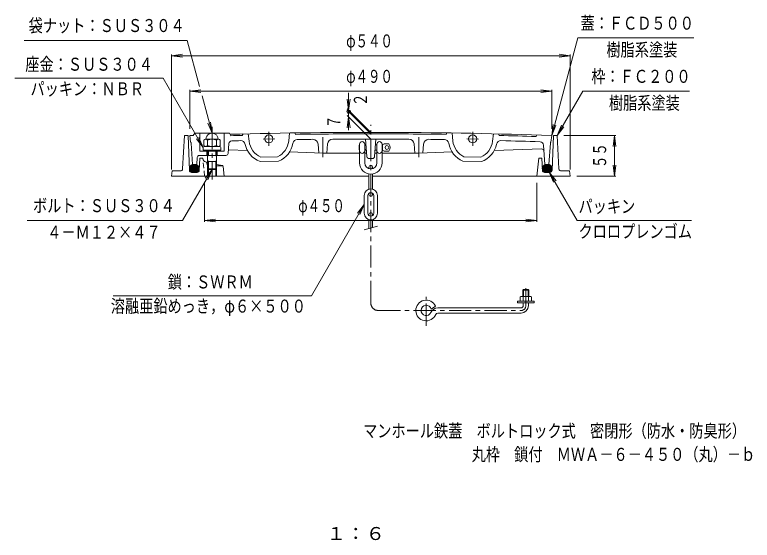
# Model space of a CAD drawing. Units: millimetres, scale not verified. Extents: x -589 to 461, y -801 to 845.
# Drawn here: x -546 to 453, y -801 to -89 of the extents above; entities that cross this region are included whole.
import ezdxf
from ezdxf.enums import TextEntityAlignment as Align

# ---------------------------------------------------------------- set-up
doc = ezdxf.new("R2010")
doc.units = ezdxf.units.MM
doc.header["$LTSCALE"] = 6
doc.header["$PDMODE"] = 32
doc.header["$PDSIZE"] = 4.8
doc.linetypes.add('CHAIN1', pattern=[8, 5, -1, 1, -1])
doc.linetypes.add('DASHED1', pattern=[1.8, 1.2, -0.6])
for name, color, linetype, lineweight in [('1-1_1-1ﾚｲﾔ', 2, 'Continuous', 9), ('1-2_1-2ﾚｲﾔ', 3, 'Continuous', 9), ('1-3_1-3ﾚｲﾔ', 4, 'Continuous', 9), ('1-4_1-4ﾚｲﾔ', 7, 'Continuous', 9), ('1-6_1-6ﾚｲﾔ', 6, 'Continuous', 9), ('1-E', 7, 'Continuous', 9)]:
    doc.layers.add(name, color=color, linetype=linetype, lineweight=lineweight)
doc.layers.add('F-4_F-4ﾚｲﾔ', color=2, linetype='Continuous')
doc.layers.add('F-5_F-5ﾚｲﾔ', color=6, linetype='Continuous')
doc.styles.add('ＭＳ ゴシック', font='')
doc.styles.get('ＭＳ ゴシック').set_extended_font_data('MS Gothic')

msp = doc.modelspace()

# ---------------------------------------------------------------- linework, layer by layer
at = {"layer": '1-1_1-1ﾚｲﾔ'}
for p, q in [((-318.825, -297.967), (-316.474, -252.811)), ((-311.473, -252.811), (-316.474, -252.811)), ((-309.588, -299.93), (-311.473, -252.811)), ((181.642, -299.93), (183.527, -252.811)), ((183.527, -252.811), (188.528, -252.811)), ((190.879, -297.967), (188.528, -252.811)), ((-296.327, -299.964), (-295.473, -283.31)), ((-291.473, -283.31), (-295.473, -283.31)), ((-291.38, -284.219), (-291.473, -283.311)), ((-284.973, -289.151), (-287.489, -288.593)), ((163.527, -283.31), (161.027, -307.811)), ((163.527, -283.31), (167.527, -283.31)), ((168.381, -299.964), (167.527, -283.31)), ((-309.68, -297.627), (-303.936, -291.884)), ((-309.234, -299.303), (-301.821, -291.89)), ((-308.904, -294.731), (-307.248, -293.074)), ((-308.38, -300.57), (-300.122, -292.313)), ((-307.24, -301.552), (-298.712, -293.024)), ((-305.843, -302.277), (-297.558, -293.992)), ((-304.165, -302.72), (-296.687, -295.241)), ((-302.091, -302.766), (-296.214, -296.89)), ((-298.947, -301.744), (-296.805, -299.602)), ((-286.065, -289.735), (-284.973, -293.811)), ((-284.974, -297.811), (-284.974, -307.811)), ((-283.973, -297.811), (-283.973, -307.811)), ((-273.973, -297.811), (-273.973, -307.811)), ((-265.025, -293.577), (-272.973, -291.814)), ((-265.321, -293.811), (-272.973, -293.811)), ((-272.973, -297.811), (-272.973, -307.811)), ((-263.858, -294.882), (-262.473, -307.811)), ((168.342, -298.241), (174.773, -291.81)), ((168.43, -296.032), (172.132, -292.33)), ((168.949, -299.755), (176.713, -291.991)), ((169.936, -300.89), (178.308, -292.518)), ((171.128, -301.819), (179.634, -293.313)), ((172.612, -302.456), (180.7, -294.368)), ((174.4, -302.789), (181.462, -295.728)), ((176.673, -302.638), (181.737, -297.574)), ((-332.973, -300.811), (-333.973, -307.811)), ((-66.474, -307.811), (-333.973, -307.811)), ((-332.973, -300.811), (-321.821, -300.811)), ((-299.323, -302.811), (-306.59, -302.811)), ((-61.473, -307.811), (206.027, -307.811)), ((171.377, -302.811), (178.645, -302.811)), ((205.027, -300.811), (193.875, -300.811)), ((205.027, -300.811), (206.027, -307.811))]:
    msp.add_line(p, q, dxfattribs=at)
at = {"layer": '1-1_1-1ﾚｲﾔ', "linetype": 'DASHED1'}
msp.add_line((-288.973, -307.811), (-291.473, -283.31), dxfattribs=at)
at = {"layer": '1-1_1-1ﾚｲﾔ'}
for centre, radius, start, end in [((-286.406, -283.711), 5, 185.82629, 257.48927), ((-287.514, -290.124), 1.5, 15.00046, 77.48996), ((-321.821, -297.811), 3, 270, 357.02007), ((-265.321, -295.311), 1.5, 6.1163, 90), ((-265.35, -295.041), 1.5, 6.1163, 77.49026), ((193.875, -297.811), 3, 182.97993, 270), ((-306.59, -299.811), 3, 182.29021, 270), ((-299.323, -299.811), 3, 270, 357.06404), ((171.377, -299.811), 3, 182.93596, 270), ((178.645, -299.811), 3, 270, 357.70979)]:
    msp.add_arc(centre, radius, start, end, dxfattribs=at)
for centre in [(-302.942, -297.31), (174.996, -297.31)]:
    msp.add_ellipse(centre, major_axis=(-6.751, 0), ratio=0.8147, dxfattribs=at)
at = {"layer": '1-2_1-2ﾚｲﾔ', "linetype": 'CHAIN1'}
for p, q in [((-278.973, -241.085), (-278.973, -312.528)), ((-201.973, -247.994), (-201.973, -266.553)), ((74.027, -247.994), (74.027, -266.553)), ((-209.82, -257.538), (-193.817, -257.223)), ((-128.973, -282.032), (-128.973, -255.254)), ((1.027, -282.032), (1.027, -255.254)), ((81.874, -257.538), (65.871, -257.223))]:
    msp.add_line(p, q, dxfattribs=at)
at = {"layer": '1-2_1-2ﾚｲﾔ'}
for p, q in [((-173.973, -249.386), (-175.124, -260.232)), ((-165.972, -251.267), (-166.973, -249.281)), ((38.026, -251.267), (39.027, -249.281)), ((46.027, -249.386), (47.178, -260.232)), ((-308.973, -252.811), (-307.973, -261.811)), ((-304.473, -252.655), (-302.473, -249.824)), ((-302.473, -249.824), (-285.447, -249.824)), ((-295.473, -249.824), (-295.473, -273.824)), ((-285.447, -249.824), (-272.499, -249.824)), ((-272.499, -249.824), (-255.473, -249.824)), ((-262.473, -249.824), (-262.473, -273.824)), ((-255.473, -249.824), (-253.586, -253.092)), ((-236.973, -250.661), (-237.972, -252.687)), ((-229.973, -250.49), (-228.787, -260.547)), ((-69.182, -281.248), (-70.973, -257.522)), ((-58.764, -281.248), (-56.973, -257.522)), ((102.027, -250.49), (100.841, -260.547)), ((109.027, -250.661), (110.026, -252.687)), ((160.027, -254.109), (161.027, -252.14)), ((181.027, -252.811), (180.027, -261.811)), ((-307.14, -263.056), (-305.223, -291.811)), ((-257.261, -277.053), (-256.247, -263.756)), ((-134.473, -276.337), (-135.444, -264.396)), ((-122.484, -264.155), (-123.473, -276.523)), ((-5.462, -264.155), (-4.473, -276.523)), ((6.527, -276.337), (7.498, -264.396)), ((170.13, -265.963), (171.777, -291.811)), ((-262.473, -273.824), (-295.473, -273.824)), ((-285.973, -273.824), (-285.973, -279.824)), ((-271.973, -273.824), (-271.973, -279.824)), ((-256.892, -272.21), (-231, -273.083)), ((-174.07, -275.002), (-128.973, -276.523)), ((-79.223, -276.523), (-128.973, -276.523)), ((-69.539, -276.523), (-72.223, -276.523)), ((-55.723, -276.523), (-58.407, -276.523)), ((1.027, -276.523), (-48.723, -276.523)), ((46.124, -275.002), (1.027, -276.523)), ((167.529, -270.909), (103.054, -273.083)), ((-299.138, -282.634), (-299.723, -291.811)), ((-284.973, -279.824), (-296.144, -279.824)), ((-260.253, -279.824), (-272.973, -279.824)), ((-213.969, -288.126), (-188.775, -287.629)), ((-212.834, -282.103), (-190.145, -281.655)), ((-61.755, -284.022), (-66.191, -284.022)), ((86.023, -288.126), (60.829, -287.629)), ((84.889, -282.103), (62.199, -281.655)), ((-305.223, -291.811), (-299.723, -291.811))]:
    msp.add_line(p, q, dxfattribs=at)
msp.add_lwpolyline([(179.194, -263.056), (177.277, -291.811), (171.777, -291.811)], dxfattribs=at)
for centre in [(-201.973, -257.384), (74.027, -257.384)]:
    msp.add_circle(centre, 5.5, dxfattribs=at)
for centre, radius, start, end in [((-63.973, -7248.522), 6999.999, 87.99423, 91.56151), ((-63.973, -7248.522), 6999.999, 91.9689, 92.00577), ((-63.973, -7248.522), 6997.999, 91.42476, 91.55264), ((-163.579, -264.233), 6, 90.81206, 169.88458), ((-63.973, -7248.522), 6997.999, 90, 90.83514), ((-63.973, -7248.522), 6991, 90.64359, 90.81706), ((-142.421, -264.964), 7, 4.64934, 90.64375), ((-115.506, -264.713), 7, 90.42247, 175.42827), ((-63.973, -7248.522), 6991, 90, 90.42278), ((-63.973, -7248.522), 6997.999, 89.16486, 90), ((-63.973, -7248.522), 6991, 89.57722, 90), ((-12.44, -264.713), 7, 4.57173, 89.57753), ((14.475, -264.964), 7, 89.35625, 175.35066), ((-63.973, -7248.522), 6991, 89.18294, 89.35641), ((35.633, -264.233), 6, 10.11542, 89.18794), ((-63.973, -7248.522), 6997.999, 88.1657, 88.57524), ((-308.637, -263.156), 1.5, 3.81351, 63.74118), ((-252.259, -264.06), 4, 91.26765, 175.63786), ((-63.973, -7248.522), 6991, 91.4446, 91.54419), ((-240.067, -265.743), 6, 12.37712, 91.44627), ((-201.973, -257.384), 33, 190.88335, 248.68399), ((-201.973, -257.384), 27, 186.72783, 246.27908), ((-201.973, -257.384), 27, 295.98012, 353.94402), ((-201.973, -257.384), 33, 293.57521, 349.88641), ((74.027, -257.384), 33, 190.11548, 246.42479), ((74.027, -257.384), 27, 186.05598, 244.01988), ((74.027, -257.384), 27, 293.72092, 353.27217), ((74.027, -257.384), 33, 291.31601, 347.62289), ((112.121, -265.743), 6, 88.55373, 167.62288), ((-63.973, -7248.522), 6991, 88.12059, 88.5554), ((165.14, -266.281), 5, 3.64668, 88.11989), ((180.691, -263.156), 1.5, 116.25882, 176.18649), ((-260.253, -276.824), 3, 270, 355.63814), ((167.63, -273.907), 3, 3.64668, 91.93192), ((-296.144, -282.824), 3, 90, 176.35318), ((-66.191, -281.022), 3, 184.31636, 270), ((-61.755, -281.022), 3, 270, 355.68369)]:
    msp.add_arc(centre, radius, start, end, dxfattribs=at)
at = {"layer": '1-3_1-3ﾚｲﾔ', "linetype": 'CHAIN1'}
for p, q in [((-63.973, -479.591), (-63.973, -238.381)), ((146.027, -483.091), (146.027, -459.546)), ((11.027, -510.222), (11.027, -470.935)), ((-53.973, -489.591), (139.527, -489.591))]:
    msp.add_line(p, q, dxfattribs=at)
at = {"layer": '1-3_1-3ﾚｲﾔ', "color": 2}
for p, q in [((-289.923, -259.139), (-289.923, -266.31)), ((-270.472, -257.724), (-287.472, -257.724)), ((-284.972, -259.138), (-284.972, -266.311)), ((-272.972, -259.138), (-272.972, -266.31)), ((-268.023, -259.139), (-268.023, -266.31))]:
    msp.add_line(p, q, dxfattribs=at)
at = {"layer": '1-3_1-3ﾚｲﾔ'}
for p, q in [((-290.973, -269.224), (-290.973, -272.524)), ((-268.473, -267.724), (-289.473, -267.724)), ((-266.973, -269.224), (-266.973, -272.524)), ((-79.723, -266.522), (-79.223, -266.022)), ((-79.723, -266.522), (-79.723, -271.522)), ((-79.723, -266.522), (-79.223, -266.522)), ((-79.223, -264.522), (-79.223, -289.772)), ((-72.223, -264.522), (-72.223, -289.772)), ((-72.223, -265.522), (-70.369, -265.522)), ((-72.223, -266.522), (-70.294, -266.522)), ((-57.577, -265.522), (-55.723, -265.522)), ((-55.723, -264.522), (-55.723, -289.772)), ((-48.723, -264.522), (-48.723, -289.772)), ((-48.723, -265.522), (-48.294, -265.522)), ((-48.294, -265.522), (-48.294, -272.522)), ((-44.723, -264.022), (-40.665, -264.022)), ((-290.973, -272.524), (-266.973, -272.524)), ((-284.974, -297.811), (-284.973, -273.824)), ((-283.973, -279.811), (-283.973, -273.824)), ((-273.973, -279.81), (-273.973, -273.824)), ((-272.973, -297.811), (-272.973, -273.824)), ((-79.723, -271.522), (-79.223, -272.022)), ((-79.723, -271.522), (-79.223, -271.522)), ((-72.223, -271.522), (-69.916, -271.522)), ((-72.223, -272.522), (-69.841, -272.522)), ((-58.105, -272.522), (-55.723, -272.522)), ((-48.723, -272.522), (-48.294, -272.522)), ((-44.723, -274.022), (-40.665, -274.022)), ((-272.973, -279.811), (-284.973, -279.811)), ((-283.973, -279.811), (-284.973, -280.811)), ((-283.973, -287.811), (-284.973, -286.811)), ((-272.973, -287.811), (-284.973, -287.811)), ((-283.973, -298.811), (-283.973, -287.811)), ((-273.973, -298.811), (-273.973, -287.811)), ((-273.972, -279.811), (-272.972, -280.811)), ((-273.972, -287.811), (-272.972, -286.811)), ((-273.973, -298.811), (-283.973, -298.811)), ((-273.973, -298.811), (-272.973, -297.811)), ((-66.473, -295.522), (-66.473, -297.634)), ((-61.473, -295.522), (-61.473, -297.634)), ((-66.473, -304.816), (-66.473, -325.377)), ((-61.473, -304.816), (-61.473, -325.377)), ((-72.973, -334.022), (-72.973, -358.022)), ((-67.973, -334.022), (-67.973, -358.022)), ((-66.473, -332.522), (-66.473, -330.9)), ((-61.473, -332.522), (-61.473, -330.9)), ((-59.973, -334.022), (-59.973, -358.022)), ((-54.973, -334.022), (-54.973, -358.022)), ((-66.473, -359.522), (-66.473, -361.145)), ((-61.473, -359.522), (-61.473, -361.145)), ((-66.473, -378.692), (-66.473, -366.668)), ((-61.473, -377.352), (-61.473, -366.668)), ((-72.973, -380.434), (-54.973, -375.611)), ((142.027, -462.091), (143.027, -461.091)), ((142.027, -462.091), (150.027, -462.091)), ((142.027, -462.091), (142.027, -470.591)), ((143.027, -461.091), (149.027, -461.091)), ((143.027, -461.091), (143.027, -470.591)), ((149.027, -461.091), (150.027, -462.091)), ((149.027, -461.091), (149.027, -470.591)), ((150.027, -462.091), (150.027, -470.591)), ((134.777, -479.091), (134.777, -477.091)), ((157.277, -479.091), (134.777, -479.091)), ((138.527, -471.312), (138.527, -477.091)), ((151.651, -470.591), (140.403, -470.591)), ((142.28, -471.312), (142.28, -477.091)), ((142.527, -483.091), (142.527, -479.091)), ((149.527, -483.091), (149.527, -479.091)), ((149.774, -471.312), (149.774, -477.091)), ((153.527, -471.312), (153.527, -477.091)), ((17.755, -487.659), (23.716, -483.675)), ((139.527, -486.091), (26.735, -486.091)), ((139.527, -493.091), (26.735, -493.091))]:
    msp.add_line(p, q, dxfattribs=at)
for points in [[(-272.973, -297.811), (-284.974, -297.811), (-283.973, -298.811)], [(157.277, -479.091), (157.277, -477.091), (134.777, -477.091)]]:
    msp.add_lwpolyline(points, dxfattribs=at)
for centre in [(-42.223, -269.022), (-63.973, -295.522), (-63.973, -332.522), (-63.973, -359.522)]:
    msp.add_circle(centre, 2.5, dxfattribs=at)
at = {"layer": '1-3_1-3ﾚｲﾔ', "color": 2}
for centre, radius, start, end in [((-287.447, -260.596), 2.873, 30.49951, 149.50049), ((-278.972, -271.157), 13.433, 63.46959, 116.53041), ((-270.497, -260.596), 2.873, 30.49951, 149.50049), ((-287.448, -264.852), 2.873, 210.49951, 329.50049), ((-278.973, -254.292), 13.433, 243.46959, 296.53041), ((-270.498, -264.852), 2.873, 210.49951, 329.50049)]:
    msp.add_arc(centre, radius, start, end, dxfattribs=at)
at = {"layer": '1-3_1-3ﾚｲﾔ'}
for centre, radius, start, end in [((-289.473, -269.224), 1.5, 90, 180), ((-268.473, -269.224), 1.5, 0, 90), ((-75.723, -264.522), 3.5, 0, 180), ((-52.223, -264.522), 3.5, 0, 180), ((-44.723, -269.022), 5, 90, 135.57204), ((-40.665, -266.022), 2, 34.84969, 90), ((-44.973, -269.022), 7.25, 325.15024, 34.84976), ((-75.723, -273.522), 3.5, 180, 0), ((-52.223, -273.522), 3.5, 180, 0), ((-44.723, -269.022), 5, 224.42796, 270), ((-40.665, -272.022), 2, 270, 325.15031), ((-63.973, -289.772), 15.25, 180, 0), ((-63.973, -289.772), 8.25, 180, 0), ((-63.973, -334.022), 9, 0, 180), ((-63.973, -334.022), 4, 0, 180), ((-63.973, -358.022), 9, 180, 0), ((-63.973, -358.022), 4, 180, 0), ((11.027, -489.591), 14, 24.99496, 337.52054), ((140.403, -473.391), 2.8, 47.92572, 132.07428), ((146.027, -480.68), 10.089, 68.19786, 111.80214), ((151.651, -473.391), 2.8, 47.92537, 132.07443), ((11.027, -489.591), 7, 16.01617, 337.52081), ((26.735, -496.091), 10, 90, 157.52046), ((139.527, -483.091), 3, 270, 0), ((139.527, -483.091), 10, 270, 0), ((26.735, -496.091), 3, 90, 157.51962)]:
    msp.add_arc(centre, radius, start, end, dxfattribs=at)
at = {"layer": '1-3_1-3ﾚｲﾔ', "linetype": 'CHAIN1'}
for centre, radius, start, end in [((-53.973, -479.591), 10, 180, 270), ((139.527, -483.091), 6.5, 270, 0)]:
    msp.add_arc(centre, radius, start, end, dxfattribs=at)
at = {"layer": '1-3_1-3ﾚｲﾔ', "color": 2}
msp.add_ellipse((-278.972, -257.724), major_axis=(8.25, 0), ratio=0.9696, start_param=6.2831853, end_param=9.424778, dxfattribs=at)
at = {"layer": '1-4_1-4ﾚｲﾔ'}
for p, q in [((-333.973, -144.811), (-319.101, -142.853)), ((-333.973, -298.811), (-333.973, -143.011)), ((-333.973, -144.811), (-319.101, -146.768)), ((-333.973, -144.811), (206.027, -144.811)), ((206.027, -144.811), (191.155, -142.853)), ((206.027, -144.811), (191.155, -146.768)), ((206.027, -298.811), (206.027, -143.011)), ((-308.974, -192.81), (-294.102, -190.853)), ((-308.974, -243.81), (-308.974, -191.01)), ((-308.974, -192.81), (181.027, -192.81)), ((-308.974, -192.81), (-294.102, -194.768)), ((-93.973, -245.612), (-93.973, -195.208)), ((181.027, -192.81), (166.155, -190.853)), ((181.027, -192.81), (166.155, -194.768)), ((181.027, -243.811), (181.027, -191.01)), ((-93.973, -218.522), (-95.931, -203.65)), ((-93.973, -218.522), (-92.015, -203.65)), ((-63.973, -248.522), (-95.931, -216.564)), ((-63.973, -250.523), (-95.931, -218.565)), ((-63.973, -257.522), (-95.931, -225.564)), ((-93.973, -227.522), (-95.931, -242.393)), ((-93.973, -227.522), (-92.015, -242.393)), ((197.527, -252.811), (267.827, -252.811)), ((266.027, -252.811), (264.069, -267.682)), ((266.027, -307.811), (266.027, -252.811)), ((266.027, -252.811), (267.985, -267.682)), ((266.027, -307.811), (264.069, -292.939)), ((266.027, -307.811), (267.985, -292.939)), ((215.027, -307.811), (267.827, -307.811)), ((-288.973, -316.811), (-288.973, -369.611)), ((161.027, -316.811), (161.027, -369.611)), ((-288.973, -367.811), (-274.101, -365.853)), ((-288.973, -367.811), (161.027, -367.811)), ((-288.973, -367.811), (-274.101, -369.769)), ((161.027, -367.811), (146.155, -365.853)), ((161.027, -367.811), (146.155, -369.769))]:
    msp.add_line(p, q, dxfattribs=at)
msp.add_point((-93.973, -220.523), dxfattribs=at)
at = {"layer": '1-6_1-6ﾚｲﾔ'}
msp.add_line((-289.523, -272.824), (-268.423, -272.824), dxfattribs=at)
for points in [[(-289.523, -272.524), (-289.523, -272.824), (-288.473, -273.824), (-269.473, -273.824)], [(-268.423, -272.524), (-268.423, -272.824), (-269.473, -273.824)]]:
    msp.add_lwpolyline(points, dxfattribs=at)
at = {"layer": '1-E'}
for p, q in [((-312.658, -124.011), (-533.232, -124.011)), ((-295.947, -186.376), (-312.658, -124.011)), ((181.028, -252.81), (216.397, -120.811)), ((216.397, -120.811), (373.621, -120.811)), ((-345.214, -175.277), (-546.143, -175.277)), ((-290.973, -269.224), (-345.214, -175.277)), ((-278.973, -249.725), (-292.542, -199.083)), ((188.527, -252.811), (223.168, -192.81)), ((223.168, -192.81), (367.405, -192.81)), ((-278.973, -249.725), (-284.713, -235.867)), ((-278.973, -249.725), (-280.931, -234.853)), ((181.028, -252.81), (182.986, -237.939)), ((181.028, -252.81), (186.768, -238.952)), ((188.527, -252.811), (194.267, -238.952)), ((188.527, -252.811), (197.658, -240.91)), ((-290.973, -269.224), (-300.104, -257.324)), ((-290.973, -269.224), (-296.713, -255.366)), ((-278.973, -298.811), (-318.81, -367.811)), ((-278.973, -298.811), (-288.104, -310.711)), ((-278.973, -298.811), (-284.713, -312.669)), ((177.793, -302.23), (186.924, -314.13)), ((177.793, -302.23), (183.533, -316.088)), ((177.793, -302.23), (215.656, -367.811)), ((-72.973, -346.022), (-82.104, -357.923)), ((-72.973, -346.022), (-78.713, -359.88)), ((-318.81, -367.811), (-529.318, -367.811)), ((215.656, -367.811), (370.457, -367.811))]:
    msp.add_line(p, q, dxfattribs=at)
msp.add_lwpolyline([(-72.973, -346.022), (-144.494, -469.901), (-412.975, -469.901)], dxfattribs=at)

# ---------------------------------------------------------------- texts
at = {"layer": '1-4_1-4ﾚｲﾔ', "color": 3, "style": 'ＭＳ ゴシック', "width": 0.7}
for s, p in [('φ５４０', (-97.273, -138.811)), ('φ４９０', (-97.273, -186.811)), ('φ４５０', (-162.273, -361.811))]:
    msp.add_text(s, height=17.6, dxfattribs=at).set_placement(p, align=Align.BOTTOM_LEFT)
for s, p in [('２', (-63.973, -212.803)), ('７', (-99.973, -242.817)), ('５５', (260.027, -296.811))]:
    msp.add_text(s, height=17.6, rotation=90, dxfattribs=at).set_placement(p, align=Align.BOTTOM_LEFT)
at = {"layer": '1-E', "color": 6, "style": 'ＭＳ ゴシック', "width": 0.8}
for s, p in [('蓋：ＦＣＤ５００', (219.967, -114.81)), ('袋ナット：ＳＵＳ３０４', (-527.275, -118.011)), ('樹脂系塗装', (255.114, -150.811)), ('座金：ＳＵＳ３０４', (-531.868, -170.398)), ('枠：ＦＣ２００', (234.675, -186.811)), ('パッキン：ＮＢＲ', (-524.802, -203.618)), ('樹脂系塗装', (258.499, -222.811)), ('ボルト：ＳＵＳ３０４', (-521.374, -361.811)), ('パッキン', (217.339, -362.754)), ('４－Ｍ１２×４７', (-502.175, -397.811)), ('クロロプレンゴム', (217.339, -396.706)), ('鎖：ＳＷＲＭ', (-338.971, -465.057)), ('溶融亜鉛めっき，φ６×５００', (-416.031, -497.753))]:
    msp.add_text(s, height=17.6, dxfattribs=at).set_placement(p, align=Align.BOTTOM_LEFT)
at = {"layer": 'F-4_F-4ﾚｲﾔ', "style": 'ＭＳ ゴシック', "width": 1.1}
msp.add_text('１：６', height=17.6, dxfattribs=at).set_placement((-123.973, -805.571), align=Align.BOTTOM_LEFT)
at = {"layer": 'F-5_F-5ﾚｲﾔ', "style": 'ＭＳ ゴシック', "width": 0.8}
for s, p in [('マンホール鉄蓋\u3000ボルトロック式\u3000密閉形（防水・防臭形）', (-74.404, -666.652)), ('丸枠\u3000鎖付\u3000ＭＷＡ－６－４５０（丸）－ｂ', (72.588, -698.419))]:
    msp.add_text(s, height=17.6, dxfattribs=at).set_placement(p, align=Align.BOTTOM_LEFT)

doc.saveas('drawing.dxf')
